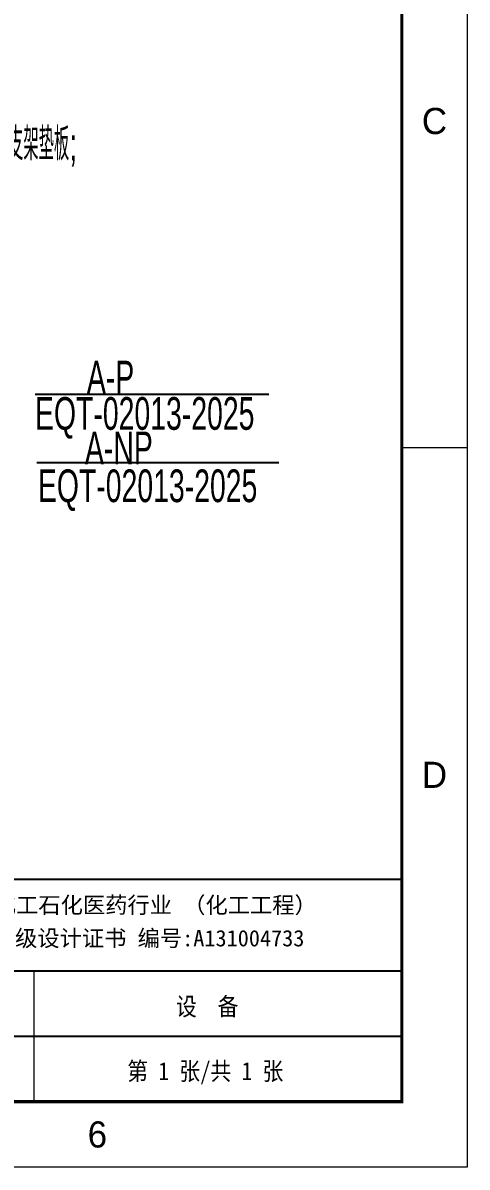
# Model space of a CAD drawing. Extents: x 148 to 221443, y -36682 to 6758.
# Drawn here: x 70213 to 71573, y -22570 to -19070 of the extents above; entities that cross this region are included whole.
import ezdxf
from ezdxf.enums import TextEntityAlignment as Align

# ---------------------------------------------------------------- set-up
doc = ezdxf.new("R2010")
doc.units = 0
doc.header["$LTSCALE"] = 10
doc.header["$MEASUREMENT"] = 0
doc.layers.add('2', color=4, linetype='Continuous')
doc.layers.add('2（细实线）', color=3, linetype='Continuous', lineweight=20)
doc.layers.add('图框层', color=7, linetype='Continuous', lineweight=15)
doc.styles.add('HZ', font='ROMS.SHX', dxfattribs={"width": 0.75, "bigfont": 'GBCBIG.SHX'})
doc.styles.add('tkhz2', font='')
doc.styles.add('公司名', font='simhei.ttf')
doc.styles.get('tkhz2').set_extended_font_data('SimSun')

# ---------------------------------------------------------------- blocks, each defined once
blk = doc.blocks.new('a2')
blk.add_line((15905.09, 9816.74), (15895.09, 9816.74))
at = {"layer": '图框层', "ltscale": 10}
blk.add_lwpolyline([(15311.09, 10126.74), (15905.09, 10126.74), (15905.09, 9706.74), (15311.09, 9706.74)], close=True, dxfattribs=at)
at = {"layer": '图框层', "ltscale": 10, "const_width": 0.5}
blk.add_lwpolyline([(15336.09, 10116.74), (15895.09, 10116.74), (15895.09, 9716.74), (15336.09, 9716.74)], close=True, dxfattribs=at)
at = {"style": 'HZ'}
for s, p in [('C', (15900.09, 9866.74)), ('D', (15900.09, 9766.74)), ('6', (15848.5, 9711.74))]:
    blk.add_text(s, height=4, dxfattribs=at).set_placement(p, align=Align.MIDDLE)

msp = doc.modelspace()

# ---------------------------------------------------------------- linework, layer by layer
at = {"layer": '2', "color": 3, "linetype": 'Continuous'}
for p, q in [((70251.1142, -20205.5638), (70965.7837, -20205.5638)), ((70255.7103, -20414.5283), (70996.2323, -20414.5283))]:
    msp.add_line(p, q, dxfattribs=at)
at = {"layer": '图框层'}
msp.add_line((70247.7795, -22369.9971), (70247.7795, -21969.9971), dxfattribs=at)
at = {"layer": '图框层', "const_width": 6}
msp.add_lwpolyline([(67772.7795, -22369.9971), (71372.7795, -22369.9971), (71372.7795, -21689.9971), (67772.7795, -21689.9971)], close=True, dxfattribs=at)
for points in [[(67772.7795, -21969.9971), (71372.7795, -21969.9971)], [(69872.7795, -21969.9971), (71372.7795, -21969.9971)], [(67772.7795, -22169.9971), (71372.7795, -22169.9971)]]:
    msp.add_lwpolyline(points, dxfattribs=at)

# ---------------------------------------------------------------- block references
at = {"layer": '2（细实线）', "xscale": 20, "yscale": 20, "zscale": 20}
msp.add_blockref('a2', (-246528.9475, -216704.8402), dxfattribs=at)

# ---------------------------------------------------------------- texts
at = {"layer": '2', "color": 3, "linetype": 'Continuous', "style": 'HZ', "width": 0.65}
for s, p in [('当设备壳体壁厚为12mm至24mm时,使用本支架应加支架垫板;', (68864.9908, -19490.7128)), ('A-P', (70408.9993, -20203.3453)), ('EQT-02013-2025', (70250.2183, -20314.6789)), ('A-NP', (70403.0495, -20419.982)), ('EQT-02013-2025', (70259.1064, -20535.8852))]:
    msp.add_text(s, height=100, dxfattribs=at).set_placement(p)
at = {"layer": '图框层', "ltscale": 10, "style": '公司名'}
for s, p in [('化工石化医药行业 （化工工程）', (70124.0181, -21793.3346)), ('甲级设计证书 编号:A131004733', (70120.9726, -21894.8116))]:
    msp.add_text(s, height=50, dxfattribs=at).set_placement(p)
at = {"layer": '图框层', "style": 'tkhz2', "width": 0.85}
for s, p in [('设  备', (70777.2995, -22106.3451)), ('第 1 张/共 1 张', (70771.4197, -22303.8038))]:
    msp.add_text(s, height=55, dxfattribs=at).set_placement(p, align=Align.CENTER)

doc.saveas('drawing.dxf')
